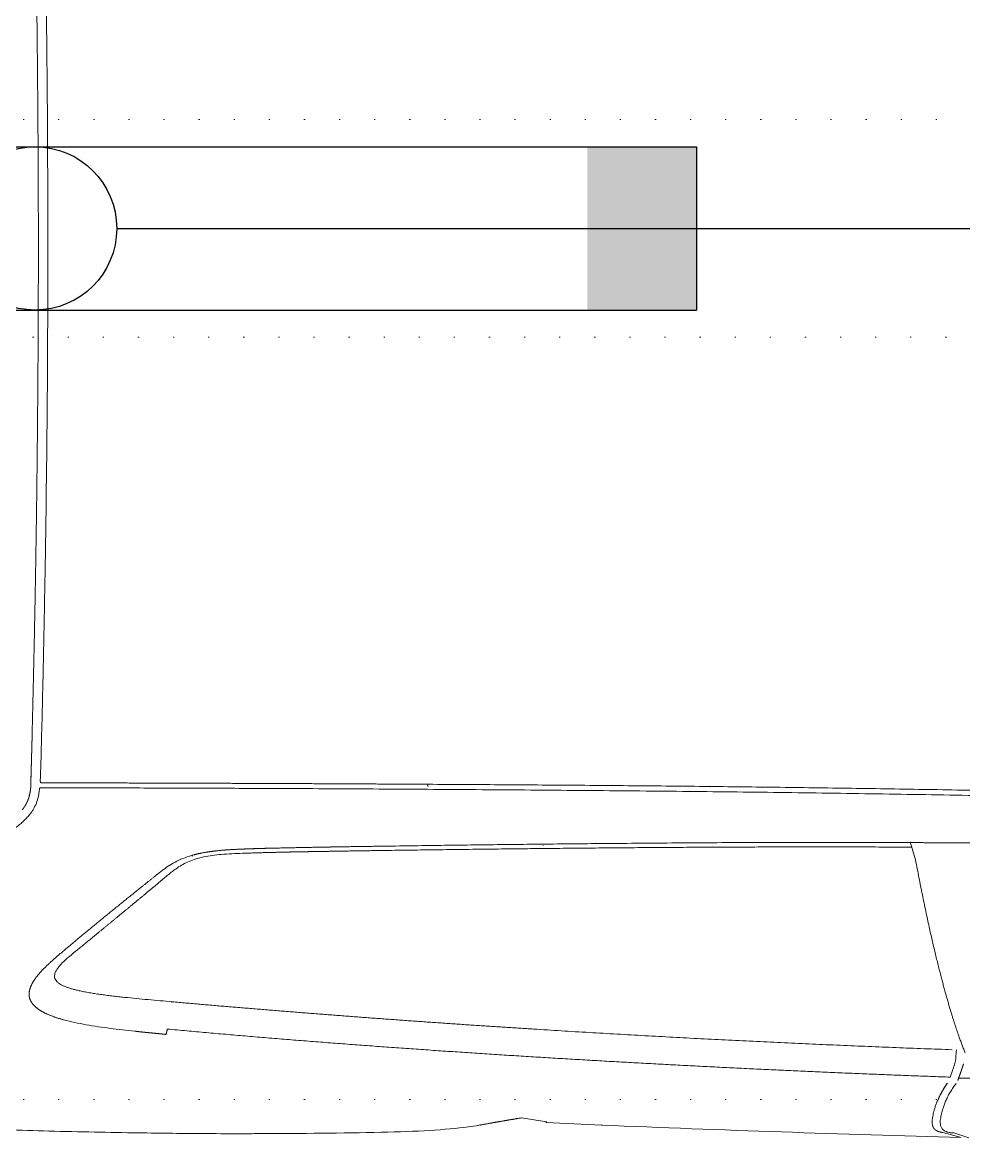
# Model space of a CAD drawing. Extents: x -2012 to 34975, y -1043 to 8321.
# Drawn here: x 31357.7 to 31444.2, y 2156 to 2258.4 of the extents above; entities that cross this region are included whole.
import ezdxf
from ezdxf.xclip import XClip

# ---------------------------------------------------------------- set-up
doc = ezdxf.new("R2010")
doc.units = 0
doc.header["$LTSCALE"] = 25
doc.header["$XCLIPFRAME"] = 0
doc.linetypes.add('DOT2', pattern=[0.125, 0, -0.125])
doc.layers.get('0').update_dxf_attribs({"color": 9, "lineweight": 9})
for name, color, linetype, lineweight in [('04', 9, 'Continuous', 9), ('20', 9, 'DOT2', 9), ('E-2x36 W SIVAÜSTÜ FLUORESAN ARMATÜR (ETANŞ)', 7, 'Continuous', 30), ('E-KABLO', 7, 'Continuous', 30)]:
    doc.layers.add(name, color=color, linetype=linetype, lineweight=lineweight)

# ---------------------------------------------------------------- blocks, each defined once
blk = doc.blocks.new('p-araba-polo')
for p, q in [((2.5434, -0.562), (2.5483, -0.5454)), ((2.5562, -0.5502), (2.5465, -0.5502)), ((3.2323, -0.5693), (3.2323, -0.5693)), ((3.2268, -0.6929), (3.2267, -0.6922)), ((2.506, -0.7354), (2.506, -0.7354)), ((2.5099, -0.7363), (2.5099, -0.7363)), ((2.5106, -0.7362), (2.5106, -0.7362)), ((2.8823, -0.8027), (2.9054, -0.7989)), ((2.5081, -0.8127), (2.4946, -0.8171)), ((2.5182, -0.8123), (2.5016, -0.8169))]:
    blk.add_line(p, q)
at = {"flags": 128}
blk.add_lwpolyline([(2.9369, -0.8043), (2.9413, -0.8051), (2.9443, -0.8057)], dxfattribs=at)
for points, degree, knots in [([(3.3406, 0), (3.3406, 0.0157), (3.3407, 0.0471), (3.3408, 0.0942), (3.3414, 0.1788), (3.3425, 0.2677), (3.3443, 0.3606), (3.3454, 0.4121), (3.3465, 0.4551), (3.3471, 0.4781), (3.3475, 0.4896)], 3, [0, 0, 0, 0, 0.095818, 0.191637, 0.287456, 0.612278, 0.734598, 0.85691, 0.928456, 1, 1, 1, 1]), ([(3.3406, 0), (3.3406, -0.0157), (3.3407, -0.0471), (3.3408, -0.0942), (3.3414, -0.1788), (3.3425, -0.2677), (3.3443, -0.3606), (3.3454, -0.4121), (3.3465, -0.4551), (3.3471, -0.4781), (3.3475, -0.4896)], 3, [0, 0, 0, 0, 0.095818, 0.191637, 0.287456, 0.612278, 0.734598, 0.85691, 0.928456, 1, 1, 1, 1]), ([(3.3475, -0.4896), (3.3475, -0.49), (3.3475, -0.4908), (3.3468, -0.491), (3.3464, -0.4911)], 3, [0, 0, 0, 0, 0.548693, 1, 1, 1, 1]), ([(3.3562, -0.4912), (3.3562, -0.4906), (3.3562, -0.4894), (3.3561, -0.4878), (3.3561, -0.4864), (3.3561, -0.4854), (3.356, -0.4845), (3.356, -0.484), (3.356, -0.4837)], 3, [0, 0, 0, 0, 0.252172, 0.502148, 0.651132, 0.794911, 0.894758, 1, 1, 1, 1]), ([(2.9914, -0.4925), (2.9681, -0.4926), (2.9215, -0.4929), (2.8515, -0.4934), (2.7815, -0.494), (2.7115, -0.4947), (2.6414, -0.4956), (2.5713, -0.4966), (2.5012, -0.4978), (2.4311, -0.4992), (2.361, -0.501), (2.2908, -0.5031), (2.2441, -0.5049), (2.2208, -0.5057)], 3, [0, 0, 0, 0, 0.090909, 0.181819, 0.272729, 0.363638, 0.454547, 0.545456, 0.636366, 0.727274, 0.818182, 0.909092, 1, 1, 1, 1]), ([(2.3554, -0.506), (2.3703, -0.5056), (2.4001, -0.5048), (2.4448, -0.5038), (2.4895, -0.5028), (2.5342, -0.502), (2.5789, -0.5013), (2.6236, -0.5006), (2.6682, -0.5), (2.7129, -0.4995), (2.7575, -0.499), (2.8022, -0.4986), (2.8468, -0.4982), (2.8914, -0.4978), (2.936, -0.4975), (2.9805, -0.4972), (3.0251, -0.4969), (3.0696, -0.4966), (3.0993, -0.4965), (3.1141, -0.4964)], 3, [0, 0, 0, 0, 0.058823, 0.117647, 0.17647, 0.235294, 0.294117, 0.352941, 0.411764, 0.470588, 0.529411, 0.588235, 0.647058, 0.705882, 0.764706, 0.823529, 0.882353, 0.941176, 1, 1, 1, 1]), ([(3.1141, -0.4964), (3.1335, -0.4963), (3.1724, -0.4962), (3.2307, -0.496), (3.2791, -0.4958), (3.3179, -0.4958), (3.3372, -0.4958), (3.3469, -0.4958)], 3, [0, 0, 0, 0, 0.250049, 0.500074, 0.750085, 0.874591, 1, 1, 1, 1]), ([(3.2865, -0.4958), (3.2865, -0.4958), (3.2865, -0.4958), (3.2865, -0.4958), (3.2865, -0.4958), (3.2865, -0.4958), (3.2865, -0.4958)], 3, [0, 0, 0, 0, 1, 1, 1, 1, 1, 1, 1]), ([(3.2865, -0.4958), (3.2865, -0.4958), (3.2865, -0.4958), (3.2865, -0.4958), (3.2865, -0.4958), (3.2865, -0.4958), (3.2865, -0.4958)], 3, [0, 0, 0, 0, 1, 1, 1, 1, 1, 1, 1]), ([(3.3038, -0.4958), (3.3038, -0.4958), (3.3038, -0.4958), (3.3038, -0.4958), (3.3038, -0.4958), (3.3038, -0.4958), (3.3038, -0.4958)], 3, [0, 0, 0, 0, 1, 1, 1, 1, 1, 1, 1]), ([(3.3038, -0.4958), (3.3038, -0.4958), (3.3038, -0.4958), (3.3038, -0.4958), (3.3038, -0.4958), (3.3038, -0.4958), (3.3038, -0.4958)], 3, [0, 0, 0, 0, 1, 1, 1, 1, 1, 1, 1]), ([(3.3469, -0.4958), (3.347, -0.4958), (3.3472, -0.4958), (3.3475, -0.4958), (3.3479, -0.4959), (3.3482, -0.4962), (3.3483, -0.4965), (3.3483, -0.4967)], 3, [0, 0, 0, 0, 0.126989, 0.253376, 0.501595, 0.750756, 1, 1, 1, 1]), ([(3.3483, -0.4967), (3.3484, -0.4979), (3.3487, -0.5002), (3.3495, -0.5047), (3.351, -0.5099), (3.3533, -0.5145), (3.3554, -0.5178), (3.3566, -0.5194), (3.3572, -0.5202)], 3, [0, 0, 0, 0, 0.125989, 0.249779, 0.499456, 0.749332, 0.870647, 1, 1, 1, 1]), ([(3.3572, -0.5202), (3.3577, -0.5208), (3.3587, -0.522), (3.3608, -0.5242), (3.3635, -0.5269), (3.367, -0.5299), (3.3705, -0.5327), (3.3741, -0.5354), (3.379, -0.5388), (3.3828, -0.5413), (3.3853, -0.5429)], 3, [0, 0, 0, 0, 0.060335, 0.124578, 0.249278, 0.374233, 0.499321, 0.624409, 0.749543, 1, 1, 1, 1]), ([(2.5918, -0.5459), (2.5834, -0.5459), (2.5668, -0.5459), (2.5501, -0.546), (2.5418, -0.5461)], 3, [0, 0, 0, 0, 0.499895, 1, 1, 1, 1]), ([(3.0349, -0.5494), (3.0165, -0.5491), (2.9796, -0.5486), (2.9243, -0.5479), (2.869, -0.5473), (2.8075, -0.5467), (2.7397, -0.5462), (2.6658, -0.5458), (2.6164, -0.5459), (2.5918, -0.5459)], 3, [0, 0, 0, 0, 0.125016, 0.250021, 0.375012, 0.500001, 0.666615, 0.833283, 1, 1, 1, 1]), ([(3.1397, -0.5513), (3.131, -0.5511), (3.1136, -0.5507), (3.0874, -0.5502), (3.0611, -0.5498), (3.0436, -0.5495), (3.0349, -0.5494)], 3, [0, 0, 0, 0, 0.249999, 0.499999, 0.75, 1, 1, 1, 1]), ([(3.1637, -0.5521), (3.1617, -0.552), (3.1577, -0.5518), (3.1517, -0.5516), (3.1467, -0.5515), (3.1433, -0.5514), (3.1417, -0.5514), (3.1409, -0.5513), (3.1403, -0.5513), (3.1399, -0.5513), (3.1397, -0.5513)], 3, [0, 0, 0, 0, 0.249862, 0.499819, 0.749912, 0.875014, 0.92503, 0.955027, 0.977518, 1, 1, 1, 1]), ([(3.0337, -0.5533), (3.0442, -0.5535), (3.0654, -0.5538), (3.0977, -0.5543), (3.1299, -0.5549), (3.1514, -0.5555), (3.1618, -0.5559)], 3, [0, 0, 0, 0, 0.244881, 0.495799, 0.755099, 1, 1, 1, 1]), ([(3.1618, -0.5559), (3.1683, -0.5561), (3.1805, -0.5566), (3.1975, -0.5588), (3.2114, -0.5631), (3.222, -0.5691), (3.2275, -0.5736), (3.2303, -0.5759)], 3, [0, 0, 0, 0, 0.229948, 0.430851, 0.618309, 0.809628, 1, 1, 1, 1]), ([(3.241, -0.576), (3.2393, -0.5746), (3.2357, -0.5718), (3.2301, -0.5677), (3.2238, -0.5639), (3.2167, -0.5605), (3.2112, -0.5588), (3.2085, -0.5579)], 3, [0, 0, 0, 0, 0.202487, 0.403363, 0.602843, 0.801427, 1, 1, 1, 1]), ([(3.3135, -0.6446), (3.316, -0.6466), (3.3209, -0.6506), (3.3252, -0.6545), (3.3273, -0.6565)], 3, [0, 0, 0, 0, 0.500033, 1, 1, 1, 1]), ([(3.3273, -0.6565), (3.3288, -0.6581), (3.3319, -0.6613), (3.3333, -0.6645), (3.3341, -0.6661)], 3, [0, 0, 0, 0, 0.500141, 1, 1, 1, 1]), ([(3.3301, -0.6755), (3.3295, -0.6759), (3.3283, -0.6767), (3.326, -0.6778), (3.3234, -0.6788), (3.3205, -0.6798), (3.3175, -0.6807), (3.3143, -0.6815), (3.3121, -0.682), (3.3109, -0.6823)], 3, [0, 0, 0, 0, 0.142893, 0.285782, 0.428638, 0.571491, 0.714341, 0.857166, 1, 1, 1, 1]), ([(3.3341, -0.6661), (3.3342, -0.6668), (3.3346, -0.668), (3.3344, -0.6699), (3.3338, -0.6718), (3.3324, -0.6737), (3.3309, -0.6749), (3.3301, -0.6755)], 3, [0, 0, 0, 0, 0.200067, 0.400113, 0.600121, 0.800083, 1, 1, 1, 1]), ([(3.3109, -0.6823), (3.3094, -0.6826), (3.3062, -0.6833), (3.3012, -0.6842), (3.2962, -0.685), (3.2911, -0.6857), (3.2859, -0.6864), (3.2807, -0.687), (3.2755, -0.6876), (3.272, -0.688), (3.2703, -0.6882)], 3, [0, 0, 0, 0, 0.124983, 0.249975, 0.374973, 0.499975, 0.624979, 0.749985, 0.874992, 1, 1, 1, 1]), ([(3.2703, -0.6882), (3.2666, -0.6885), (3.2594, -0.6893), (3.2484, -0.6903), (3.2374, -0.6913), (3.2301, -0.6919), (3.2264, -0.6923)], 3, [0, 0, 0, 0, 0.249999, 0.5, 0.749999, 1, 1, 1, 1]), ([(3.2608, -0.7193), (3.2646, -0.7189), (3.2721, -0.7181), (3.2833, -0.7167), (3.2944, -0.7152), (3.3053, -0.7134), (3.3161, -0.7114), (3.3228, -0.7096), (3.3262, -0.7088)], 3, [0, 0, 0, 0, 0.1667, 0.333452, 0.500295, 0.667229, 0.833987, 1, 1, 1, 1]), ([(2.507, -0.7475), (2.5069, -0.7471), (2.5067, -0.7464), (2.5065, -0.7452), (2.5065, -0.7443), (2.5064, -0.7439)], 3, [0, 0, 0, 0, 0.338909, 0.661562, 1, 1, 1, 1]), ([(2.5115, -0.7615), (2.5111, -0.7603), (2.5104, -0.7581), (2.5093, -0.7549), (2.5084, -0.7521), (2.5077, -0.7497), (2.5072, -0.7482), (2.507, -0.7475)], 3, [0, 0, 0, 0, 0.25, 0.500004, 0.695088, 0.845111, 1, 1, 1, 1]), ([(2.9293, -0.7407), (2.9293, -0.7407), (2.9293, -0.7407), (2.9293, -0.7407), (2.9293, -0.7407), (2.9293, -0.7407), (2.9293, -0.7407)], 3, [0, 0, 0, 0, 1, 1, 1, 1, 1, 1, 1]), ([(2.9527, -0.7392), (2.9527, -0.7392), (2.9527, -0.7392), (2.9527, -0.7392), (2.9527, -0.7392), (2.9527, -0.7392), (2.9527, -0.7392)], 3, [0, 0, 0, 0, 1, 1, 1, 1, 1, 1, 1]), ([(2.9527, -0.7392), (2.9527, -0.7392), (2.9527, -0.7392), (2.9527, -0.7392), (2.9527, -0.7392), (2.9527, -0.7392), (2.9527, -0.7392)], 3, [0, 0, 0, 0, 1, 1, 1, 1, 1, 1, 1]), ([(2.5061, -0.7672), (2.5071, -0.7685), (2.509, -0.7711), (2.5114, -0.775), (2.5136, -0.7788), (2.5154, -0.7826), (2.5169, -0.7863), (2.5182, -0.7899), (2.5191, -0.7932), (2.5199, -0.7963), (2.5202, -0.7981), (2.5203, -0.799)], 3, [0, 0, 0, 0, 0.111111, 0.222222, 0.333334, 0.444446, 0.555558, 0.666671, 0.77778, 0.888892, 1, 1, 1, 1]), ([(2.5223, -0.7812), (2.5218, -0.78), (2.5207, -0.7777), (2.5187, -0.7741), (2.5165, -0.7705), (2.5148, -0.7681), (2.514, -0.7669)], 3, [0, 0, 0, 0, 0.250011, 0.500014, 0.750025, 1, 1, 1, 1]), ([(2.5278, -0.7987), (2.5276, -0.7979), (2.5274, -0.7964), (2.5268, -0.7937), (2.526, -0.7908), (2.525, -0.7877), (2.5238, -0.7845), (2.5228, -0.7823), (2.5223, -0.7812)], 3, [0, 0, 0, 0, 0.166664, 0.333329, 0.499996, 0.666663, 0.833332, 1, 1, 1, 1]), ([(2.5203, -0.799), (2.5205, -0.7998), (2.5207, -0.8015), (2.5207, -0.8036), (2.5205, -0.8053), (2.5202, -0.8067), (2.5197, -0.8079), (2.519, -0.809), (2.5182, -0.8098), (2.5173, -0.8105), (2.5162, -0.8111), (2.5151, -0.8116), (2.514, -0.812), (2.5127, -0.8123), (2.5119, -0.8124), (2.5115, -0.8125)], 3, [0, 0, 0, 0, 0.076921, 0.153841, 0.230758, 0.307684, 0.38461, 0.461531, 0.538451, 0.615377, 0.692305, 0.769227, 0.846147, 0.923076, 1, 1, 1, 1]), ([(2.519, -0.8089), (2.519, -0.8089), (2.519, -0.8089), (2.519, -0.8089), (2.519, -0.8089), (2.519, -0.8089), (2.519, -0.8089), (2.519, -0.8089), (2.519, -0.8089), (2.519, -0.8089), (2.519, -0.8089)], 5, [0, 0, 0, 0, 0, 0, 1, 1, 1, 1, 1, 1.000001, 1.000001, 1.000001, 1.000001, 1.000001, 1.000001]), ([(2.8823, -0.8027), (2.8825, -0.8028), (2.8829, -0.8029), (2.883, -0.8032), (2.8829, -0.8032), (2.8827, -0.8032), (2.8826, -0.8032)], 3, [0, 0, 0, 0, 0.249685, 0.499599, 0.749749, 1, 1, 1, 1]), ([(2.9447, -0.8057), (2.948, -0.8063), (2.9714, -0.8098), (3.0015, -0.8114), (3.0343, -0.8121)], 3, [0, 0, 0, 0, 0.131477, 1, 1, 1, 1]), ([(3.46, -0.8061), (3.4566, -0.8063), (3.4499, -0.8067), (3.4362, -0.8075), (3.4129, -0.8086), (3.3796, -0.8099), (3.339, -0.8111), (3.2984, -0.812), (3.2603, -0.8127), (3.226, -0.8131), (3.193, -0.8134), (3.1656, -0.8135), (3.1487, -0.8134), (3.1435, -0.8134)], 3, [0, 0, 0, 0, 0.03531, 0.070597, 0.141114, 0.269195, 0.390859, 0.518959, 0.640794, 0.737038, 0.833171, 0.948447, 1, 1, 1, 1])]:
    blk.add_open_spline(points, degree=degree, knots=knots)
for points, degree in [([(3.3493, 0), (3.3493, 0.0367), (3.3494, 0.0735), (3.3496, 0.1102), (3.3499, 0.1469), (3.3503, 0.1836), (3.3507, 0.2203)], 6), ([(3.3493, 0), (3.3493, -0.0367), (3.3494, -0.0735), (3.3496, -0.1102), (3.3499, -0.1469), (3.3503, -0.1836), (3.3507, -0.2203)], 6), ([(3.3507, -0.2203), (3.3512, -0.257), (3.3517, -0.2937), (3.3524, -0.3304), (3.3531, -0.3669), (3.354, -0.4035), (3.3549, -0.4398)], 6), ([(3.3549, -0.4398), (3.3549, -0.4434), (3.355, -0.4471), (3.3551, -0.4508), (3.3552, -0.4544), (3.3553, -0.4581), (3.3554, -0.4618)], 6), ([(3.3554, -0.4618), (3.3555, -0.4654), (3.3556, -0.4691), (3.3557, -0.4728), (3.3558, -0.4764), (3.3559, -0.4801), (3.356, -0.4837)], 6), ([(2.9914, -0.4925), (3.0422, -0.4922), (3.093, -0.4919), (3.1438, -0.4917), (3.1945, -0.4915), (3.2452, -0.4914), (3.2959, -0.4912), (3.3464, -0.4911)], 7), ([(3.3464, -0.4911), (3.3469, -0.4911), (3.3472, -0.4911), (3.3475, -0.4905), (3.3475, -0.4901), (3.3475, -0.4896)], 5), ([(3.356, -0.4837), (3.356, -0.4842), (3.356, -0.4848), (3.356, -0.4853), (3.3561, -0.4858), (3.3561, -0.4864), (3.3561, -0.4869), (3.3561, -0.4874)], 7), ([(3.3561, -0.4874), (3.3561, -0.488), (3.3561, -0.4885), (3.3561, -0.4891), (3.3562, -0.4896), (3.3562, -0.4901), (3.3562, -0.4907), (3.3562, -0.4912)], 7), ([(3.3562, -0.4912), (3.3562, -0.4922), (3.3563, -0.4932), (3.3563, -0.4942), (3.3563, -0.4951), (3.3564, -0.496), (3.3564, -0.4968), (3.3565, -0.4974)], 7), ([(2.9913, -0.4945), (2.9913, -0.4944), (2.9914, -0.4941), (2.9914, -0.4937), (2.9914, -0.4931), (2.9914, -0.4925)], 5), ([(2.9914, -0.4925), (2.9914, -0.4929), (2.9914, -0.4932), (2.9914, -0.4935), (2.9914, -0.4938), (2.9914, -0.494)], 5), ([(3.3483, -0.4967), (3.3483, -0.4963), (3.3481, -0.496), (3.3478, -0.4958), (3.3474, -0.4958), (3.3469, -0.4958)], 5), ([(3.3565, -0.4974), (3.3569, -0.5005), (3.3575, -0.5036), (3.3584, -0.5064), (3.3595, -0.5091), (3.3609, -0.5115), (3.3624, -0.5138), (3.3641, -0.5159)], 7), ([(2.3771, -0.548), (2.4045, -0.5475), (2.432, -0.5471), (2.4594, -0.5467), (2.4869, -0.5464), (2.5143, -0.5462), (2.5418, -0.5461)], 6), ([(2.5418, -0.5461), (2.5518, -0.546), (2.5618, -0.546), (2.5718, -0.5459), (2.5818, -0.5459), (2.5918, -0.5459)], 5), ([(3.0337, -0.5533), (2.9385, -0.552), (2.8431, -0.5509), (2.7476, -0.5501), (2.6519, -0.5497), (2.5562, -0.5502)], 5), ([(2.5915, -0.5459), (2.5915, -0.5459), (2.5915, -0.5459), (2.5915, -0.5459)], 3), ([(2.5915, -0.5459), (2.5915, -0.5459), (2.5915, -0.5459), (2.5915, -0.5459)], 3), ([(2.8854, -0.5489), (2.8854, -0.5489), (2.8854, -0.5488), (2.8854, -0.5488), (2.8854, -0.5488), (2.8854, -0.5488), (2.8854, -0.5488)], 6), ([(2.8854, -0.5488), (2.8854, -0.5488), (2.8854, -0.5488), (2.8854, -0.5488), (2.8854, -0.5488), (2.8854, -0.5489), (2.8854, -0.5489)], 6), ([(3.0349, -0.5494), (3.0524, -0.5496), (3.0699, -0.5499), (3.0873, -0.5502), (3.1049, -0.5505), (3.1223, -0.5509), (3.1397, -0.5513)], 6), ([(3.1397, -0.5513), (3.1445, -0.5514), (3.1493, -0.5516), (3.1541, -0.5517), (3.1589, -0.5519), (3.1637, -0.5521)], 5), ([(3.1637, -0.5521), (3.1712, -0.5524), (3.1787, -0.5528), (3.1863, -0.5535), (3.194, -0.5543), (3.2016, -0.5558), (3.2085, -0.5579)], 6), ([(2.5434, -0.562), (2.5342, -0.6108), (2.5249, -0.6534), (2.5156, -0.6892), (2.5065, -0.7179), (2.4978, -0.7393)], 5), ([(3.1618, -0.5559), (3.1389, -0.555), (3.1101, -0.5545), (3.0826, -0.5541), (3.0594, -0.5537), (3.0337, -0.5533)], 5), ([(3.2078, -0.5585), (3.2079, -0.5584), (3.208, -0.5583), (3.2082, -0.5582), (3.2083, -0.5581), (3.2084, -0.558), (3.2085, -0.5579)], 6), ([(3.2303, -0.5759), (3.2483, -0.5909), (3.2656, -0.6052), (3.2822, -0.619), (3.2983, -0.6322), (3.3135, -0.6446)], 5), ([(3.241, -0.576), (3.2553, -0.5874), (3.2689, -0.5983), (3.282, -0.6089), (3.2949, -0.6194), (3.3073, -0.6297), (3.3195, -0.6398), (3.3312, -0.6498)], 7), ([(3.3312, -0.6498), (3.3371, -0.6548), (3.3427, -0.6599), (3.3478, -0.665), (3.3522, -0.6703), (3.3551, -0.6757)], 5), ([(3.3551, -0.6757), (3.3569, -0.679), (3.358, -0.6825), (3.3585, -0.6859), (3.3577, -0.6895), (3.3555, -0.6929)], 5), ([(2.5099, -0.7363), (2.6125, -0.7326), (2.715, -0.7281), (2.8175, -0.7228), (2.9199, -0.7165), (3.0222, -0.7094), (3.1244, -0.7013), (3.2264, -0.6923)], 7), ([(3.2267, -0.6922), (3.2268, -0.6925), (3.2268, -0.6927), (3.2268, -0.6929)], 3), ([(3.3555, -0.6929), (3.353, -0.6968), (3.3487, -0.7005), (3.3421, -0.7038), (3.3345, -0.7065), (3.3262, -0.7088)], 5), ([(2.5115, -0.7615), (2.6557, -0.7563), (2.7999, -0.7495), (2.9437, -0.7407), (3.0876, -0.7308), (3.2308, -0.7173)], 5), ([(3.1608, -0.7236), (3.1608, -0.7236), (3.1608, -0.7236), (3.1608, -0.7236)], 3), ([(3.1608, -0.7236), (3.1608, -0.7236), (3.1608, -0.7236), (3.1608, -0.7236)], 3), ([(3.2308, -0.7173), (3.2311, -0.7187), (3.2314, -0.72), (3.2314, -0.7205), (3.2315, -0.7208), (3.2318, -0.7215), (3.232, -0.7222)], 6), ([(3.232, -0.7222), (3.2318, -0.7215), (3.2315, -0.7208), (3.2314, -0.7205), (3.2314, -0.72), (3.2311, -0.7187), (3.2308, -0.7173)], 6), ([(3.2325, -0.7222), (3.2324, -0.7222), (3.2323, -0.7222), (3.2322, -0.7222), (3.2321, -0.7222), (3.232, -0.7222)], 5), ([(3.232, -0.7222), (3.2322, -0.7222), (3.2323, -0.7222), (3.2325, -0.7222)], 3), ([(3.2325, -0.7222), (3.2385, -0.7216), (3.2445, -0.721), (3.2505, -0.7204)], 3), ([(3.2505, -0.7204), (3.2469, -0.7208), (3.2433, -0.7211), (3.2397, -0.7215), (3.2361, -0.7218), (3.2325, -0.7222)], 5), ([(3.2608, -0.7193), (3.2588, -0.7195), (3.2567, -0.7198), (3.2546, -0.72), (3.2526, -0.7202), (3.2505, -0.7204)], 5), ([(3.2505, -0.7204), (3.2539, -0.72), (3.2574, -0.7197), (3.2608, -0.7193)], 3), ([(2.5059, -0.7364), (2.5061, -0.7389), (2.5063, -0.7414), (2.5064, -0.7439)], 3), ([(2.5064, -0.7439), (2.5063, -0.7414), (2.5061, -0.7389), (2.5059, -0.7364)], 3), ([(2.4993, -0.7493), (2.5002, -0.752), (2.5011, -0.7547), (2.502, -0.7573), (2.5029, -0.7599), (2.5038, -0.7624)], 5), ([(2.5038, -0.7623), (2.321, -0.767), (2.1382, -0.7705), (1.9555, -0.7726), (1.7727, -0.7732), (1.5899, -0.7723), (1.4072, -0.7698)], 6), ([(2.5038, -0.7624), (2.5038, -0.7623), (2.5038, -0.7623), (2.5038, -0.7623)], 3), ([(2.5046, -0.7646), (2.5044, -0.7642), (2.5043, -0.7637), (2.5041, -0.7633), (2.504, -0.7628), (2.5038, -0.7624)], 5), ([(2.5046, -0.7646), (2.5043, -0.7639), (2.5041, -0.7631), (2.5038, -0.7624)], 3), ([(2.514, -0.7669), (2.5155, -0.769), (2.5168, -0.771), (2.5181, -0.7731), (2.5193, -0.7751), (2.5204, -0.7772), (2.5214, -0.7792), (2.5223, -0.7812)], 7), ([(2.5278, -0.7987), (2.5285, -0.8037), (2.5283, -0.807), (2.5272, -0.8087), (2.5256, -0.8104), (2.5236, -0.8113), (2.5213, -0.8119), (2.5189, -0.8123)], 7), ([(2.943, -0.8054), (2.935, -0.804), (2.9273, -0.8026), (2.9198, -0.8013), (2.9125, -0.8001), (2.9054, -0.7989)], 5), ([(2.9054, -0.7989), (2.9062, -0.799), (2.907, -0.7992), (2.9078, -0.7993)], 3), ([(2.5016, -0.8169), (2.6117, -0.8139), (2.7216, -0.8101), (2.8316, -0.8056)], 3), ([(2.8316, -0.8056), (2.8487, -0.8049), (2.8658, -0.8042), (2.8829, -0.8032)], 3), ([(2.8316, -0.8056), (2.8316, -0.8056), (2.8316, -0.8056), (2.8316, -0.8055), (2.8316, -0.8053), (2.8316, -0.805)], 5), ([(2.8316, -0.805), (2.8316, -0.8052), (2.8316, -0.8054), (2.8316, -0.8056), (2.8316, -0.8056), (2.8316, -0.8056)], 5), ([(2.8823, -0.8027), (2.8827, -0.8028), (2.8829, -0.803), (2.883, -0.8031), (2.883, -0.8032), (2.8829, -0.8032), (2.8827, -0.8032)], 6), ([(2.943, -0.8054), (2.9429, -0.8054), (2.9428, -0.8054), (2.9427, -0.8054)], 3), ([(2.9428, -0.8054), (2.9428, -0.8054), (2.9428, -0.8054), (2.9428, -0.8054), (2.9429, -0.8054), (2.9429, -0.8054), (2.9429, -0.8054), (2.943, -0.8054), (2.943, -0.8054)], 8), ([(2.9433, -0.8055), (2.9432, -0.8055), (2.9432, -0.8055), (2.9431, -0.8055), (2.9431, -0.8055), (2.943, -0.8054)], 5), ([(2.943, -0.8054), (2.9431, -0.8055), (2.9431, -0.8055), (2.9432, -0.8055), (2.9433, -0.8055), (2.9433, -0.8055)], 5), ([(2.9434, -0.8055), (2.9433, -0.8055), (2.9431, -0.8055), (2.943, -0.8054)], 3), ([(2.5081, -0.8127), (2.5088, -0.8127), (2.5095, -0.8127), (2.5101, -0.8126), (2.5108, -0.8126), (2.5115, -0.8125)], 5), ([(2.5115, -0.8125), (2.5115, -0.8125), (2.5116, -0.8125), (2.5116, -0.8125), (2.5117, -0.8125)], 4), ([(2.5115, -0.8125), (2.5115, -0.8125), (2.5116, -0.8125), (2.5116, -0.8125), (2.5117, -0.8125)], 4), ([(2.5182, -0.8123), (2.5184, -0.8123), (2.5187, -0.8123), (2.5189, -0.8123)], 3), ([(3.0344, -0.8121), (3.07, -0.8129), (3.1076, -0.8133), (3.1465, -0.8134)], 3)]:
    blk.add_open_spline(points, degree=degree)
blk = doc.blocks.new('catikatirevizepergole-krt')
for points in [[(-30, 1530), (-30, 1460), (-800, 1460), (-800, 1530)], [(-30, 1440), (-30, 1370), (-800, 1370), (-800, 1440)]]:
    blk.add_lwpolyline(points, close=True)
blk = doc.blocks.new('1 50 2x36 W SIVAÜSTÜ FLUORESAN ARMATÜR (ETANŞ)')
at = {"layer": 'E-2x36 W SIVAÜSTÜ FLUORESAN ARMATÜR (ETANŞ)', "color": 4}
for p, q in [((-60.75, 7.5), (60.75, 7.5)), ((-60.75, 7.5), (-60.75, -7.5)), ((60.75, 7.5), (60.75, -7.5)), ((-7.5, 0), (-60.75, 0)), ((7.5, 0), (60.75, 0)), ((-60.75, -7.5), (60.75, -7.5))]:
    blk.add_line(p, q, dxfattribs=at)
blk.add_circle((0, 0), 7.5, dxfattribs=at)
for points in [[(-50.75, 7.5), (-50.75, -7.5), (-60.75, 7.5), (-60.75, -7.5)], [(50.75, 7.5), (50.75, -7.5), (60.75, 7.5), (60.75, -7.5)]]:
    blk.add_solid(points, dxfattribs=at)

msp = doc.modelspace()

# ---------------------------------------------------------------- linework, layer by layer
at = {"layer": 'E-KABLO', "color": 6}
msp.add_line((31419.6, 2239.5), (31467.37, 2239.5), dxfattribs=at)

# ---------------------------------------------------------------- block references
at = {"layer": '04'}
ref = msp.add_blockref('p-araba-polo', (31694.08, 2237.69), dxfattribs=dict(at, xscale=-100, yscale=100, zscale=100))
XClip(ref).set_block_clipping_path([(-0.0924763951, -0.9835002962), (4.0650970395, 0.9845199444)])
at = {"layer": '20'}
msp.add_blockref('catikatirevizepergole-krt', (31581.35, 789.5), dxfattribs=at)
at = {"layer": 'E-2x36 W SIVAÜSTÜ FLUORESAN ARMATÜR (ETANŞ)', "color": 6}
msp.add_blockref('1 50 2x36 W SIVAÜSTÜ FLUORESAN ARMATÜR (ETANŞ)', (31358.85, 2239.5), dxfattribs=at)

doc.saveas('drawing.dxf')
